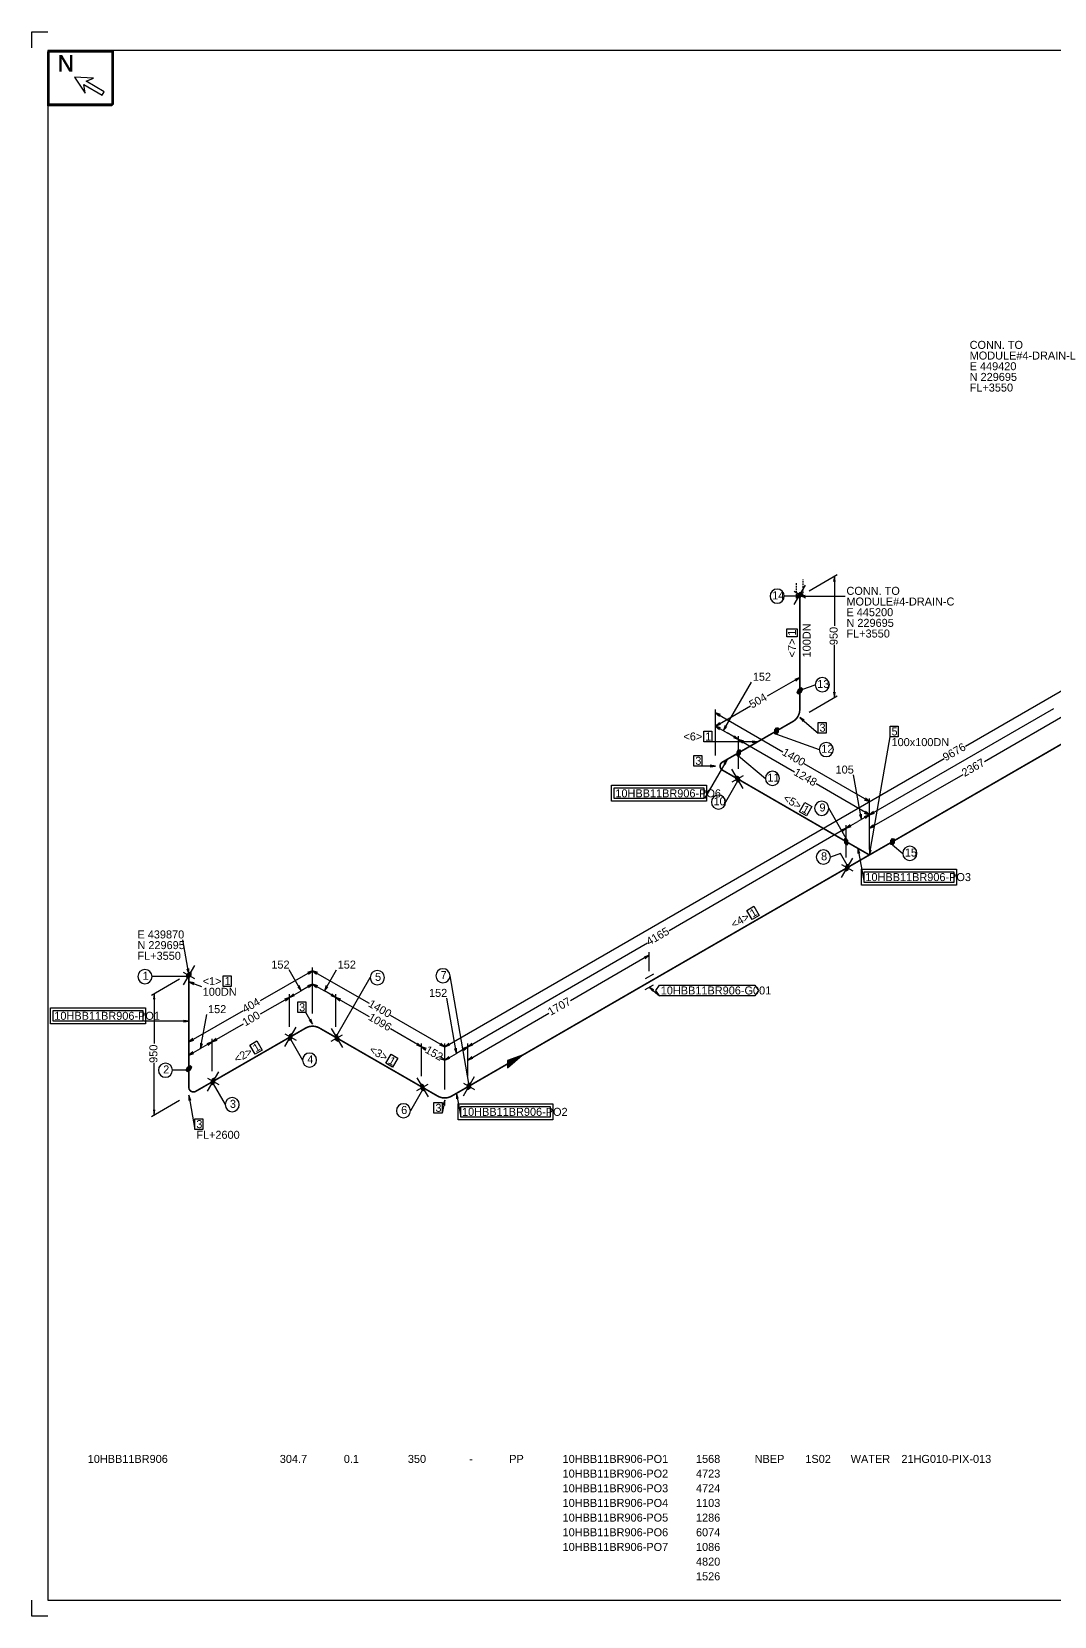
# Model space of a CAD drawing. Extents: x 0 to 841, y 0 to 594.
# Drawn here: x 0 to 383, y 0 to 594 of the extents above; entities that cross this region are included whole.
import ezdxf

# ---------------------------------------------------------------- set-up
doc = ezdxf.new("R2010")
doc.units = 0
doc.linetypes.add('GT100', pattern=[1, 0.666667, -0.333333])
doc.styles.add('HTX1', font='O8116901', dxfattribs={"width": 1.02})

msp = doc.modelspace()

# ---------------------------------------------------------------- linework, layer by layer
at = {"layer": 'GT_1', "flags": 128}
for points in [[(0, 588), (0, 594), (6, 594)], [(6, 6), (835, 6), (835, 6), (621.7, 6), (621.7, 587), (6, 587), (6, 6)], [(30, 586.2), (30, 566.2), (6, 566.2), (6, 586.4), (30.2, 586.4), (30.2, 566.4), (6.2, 566.4), (6.2, 586.6), (30.4, 586.6), (30.4, 566.6), (6.4, 566.6), (6.4, 586.8), (30.6, 586.8), (30.6, 566.8), (6.6, 566.8), (6.6, 587)], [(16, 577), (20, 571), (19.6, 574.2), (26.4, 570.2), (27.2, 571.4), (20.4, 575.4), (23.2, 576.6), (16, 577)], [(536.3, 433.6), (350, 326.1)], [(285.8, 379.3), (290, 386.5)], [(291.4, 384.4), (301.9, 390.5)], [(301.2, 387.9), (300.9, 389.9), (300.6, 387.9)], [(300.9, 389.9), (300.9, 371.3)], [(287.1, 382.4), (282.1, 382.4)], [(290, 381.7), (285.8, 384.1)], [(287.1, 381.9), (287.1, 382.9), (287.9, 383.8), (288.7, 383.8), (288.7, 382.9), (287.9, 381.9), (287.1, 381.9)], [(287.1, 382.8), (288.62, 382.8)], [(287.1, 382.6), (288.46, 382.6)], [(287.1, 382.4), (288.3, 382.4)], [(287.1, 382.2), (288.14, 382.2)], [(287.1, 382), (287.98, 382)], [(287.189, 383), (288.7, 383)], [(287.367, 383.2), (288.7, 383.2)], [(287.544, 383.4), (288.7, 383.4)], [(287.722, 383.6), (288.7, 383.6)], [(287.9, 383.8), (288.7, 383.8)], [(289.9, 382.7), (287.9, 382.4), (289.9, 382.1)], [(287.9, 382.4), (304.9, 382.4)], [(283, 367.1), (283, 370.2), (286.9, 370.2), (286.9, 367.1), (283, 367.1)], [(300.9, 344.4), (300.9, 364.1)], [(287.9, 351.9), (275.7, 344.9)], [(286.4, 350.6), (287.9, 351.9), (286, 351.2)], [(287.9, 340.9), (287.9, 353.1)], [(259.3, 332), (269.8, 350.2)], [(287.3, 347.3), (286.8, 346.3), (287.3, 345.8), (288.5, 346.5), (289, 347.5), (288.5, 348), (287.3, 347.3)], [(286.85, 346.4), (288.329, 346.4)], [(286.9, 346.2), (287.986, 346.2)], [(286.95, 346.6), (288.55, 346.6)], [(287.05, 346.8), (288.65, 346.8)], [(287.1, 346), (287.643, 346)], [(287.15, 347), (288.75, 347)], [(287.25, 347.2), (288.85, 347.2)], [(287.471, 347.4), (288.95, 347.4)], [(287.814, 347.6), (288.9, 347.6)], [(288.157, 347.8), (288.7, 347.8)], [(289, 347.5), (293.7, 349.2)], [(291.4, 338.9), (301.9, 345)], [(300.6, 346.4), (300.9, 344.4), (301.2, 346.4)], [(256.3, 333.7), (269.4, 341.3)], [(256.3, 322.7), (256.3, 339.9)], [(258.2, 338), (256.3, 338.7), (257.8, 337.4)], [(256.3, 338.7), (281.6, 324.1)], [(314, 300.4), (383.2, 340.3)], [(391.3, 340), (357.1, 320.3)], [(257.8, 335), (256.3, 333.7), (258.2, 334.4)], [(256.3, 322.7), (256.3, 334.9)], [(256.3, 322.7), (256.3, 334.9)], [(258.2, 333), (256.3, 333.7), (257.8, 332.4)], [(256.3, 333.7), (260.7, 331.2)], [(260, 333.9), (259.3, 332), (260.6, 333.5)], [(279.8, 331.5), (279.2, 330.7), (278.6, 330.8), (278.6, 332.3), (279.2, 333.1), (279.8, 333), (279.8, 331.5)], [(278.975, 332.8), (279.8, 332.8)], [(279.125, 333), (279.8, 333)], [(289.6, 335.9), (287.9, 336.9), (289.2, 335.4)], [(287.9, 336.9), (294.8, 331.1)], [(294.8, 335.1), (297.8, 335.1), (297.8, 331.1), (294.8, 331.1), (294.8, 335.1)], [(321.8, 333.7), (324.8, 333.7), (324.8, 329.7), (321.8, 329.7), (321.8, 333.7)], [(252, 331.8), (255, 331.8), (255, 327.8), (252, 327.8), (252, 331.8)], [(272.1, 327.8), (255.1, 327.8)], [(265, 328.7), (260.7, 331.2)], [(263.1, 329.4), (265, 328.7), (263.5, 330)], [(265, 317.7), (265, 329.9)], [(265, 317.7), (265, 329.9)], [(266.9, 328), (265, 328.7), (266.5, 327.4)], [(265, 328.7), (285.9, 316.6)], [(270.1, 327.5), (272.1, 327.8), (270.1, 328.1)], [(278.6, 332.2), (279.8, 332.2)], [(278.6, 332), (279.8, 332)], [(278.6, 331.8), (279.8, 331.8)], [(278.6, 331.6), (279.8, 331.6)], [(278.6, 331.4), (279.725, 331.4)], [(278.6, 331.2), (279.575, 331.2)], [(278.6, 331), (279.425, 331)], [(278.6, 330.8), (279.275, 330.8)], [(278.675, 332.4), (279.8, 332.4)], [(278.825, 332.6), (279.8, 332.6)], [(279.2, 330.7), (295.2, 324.9)], [(314, 285.4), (321.8, 329.7)], [(154.8, 213.5), (342, 321.5)], [(248.2, 322.7), (251.2, 322.7), (251.2, 318.7), (248.2, 318.7), (248.2, 322.7)], [(260.7, 321.2), (252.2, 306.5)], [(260, 319.3), (260.7, 321.2), (259.4, 319.7)], [(265.6, 323.3), (265, 322.5), (264.4, 322.6), (264.4, 324.1), (265, 324.9), (265.6, 324.8), (265.6, 323.3)], [(264.4, 324), (265.6, 324)], [(264.4, 323.8), (265.6, 323.8)], [(264.4, 323.6), (265.6, 323.6)], [(264.4, 323.4), (265.6, 323.4)], [(264.4, 323.2), (265.525, 323.2)], [(264.4, 323), (265.375, 323)], [(264.4, 322.8), (265.225, 322.8)], [(264.4, 322.6), (265.075, 322.6)], [(264.475, 324.2), (265.6, 324.2)], [(264.625, 324.4), (265.6, 324.4)], [(264.775, 324.6), (265.6, 324.6)], [(264.925, 324.8), (265.6, 324.8)], [(265, 322.5), (275, 314.1)], [(256.3, 318.7), (251.3, 318.7)], [(254.3, 318.4), (256.3, 318.7), (254.3, 319)], [(266.7, 310.3), (262.5, 317.5)], [(266.7, 315.1), (262.5, 312.7)], [(265, 312.7), (264.2, 313.2), (263.8, 314.4), (264.2, 315.1), (265, 314.7), (265.4, 313.5), (265, 312.7)], [(314, 305.4), (289.6, 319.5)], [(311, 298.7), (308, 315.4)], [(314, 295.4), (349.1, 315.6)], [(217.3, 311.5), (252.9, 311.5), (252.9, 305.5), (217.3, 305.5), (217.3, 311.5)], [(218.3, 310.5), (251.9, 310.5), (251.9, 306.5), (218.3, 306.5), (218.3, 310.5)], [(264.6, 313), (260.1, 305.2)], [(263.8, 314.4), (265.1, 314.4)], [(263.867, 314.2), (265.167, 314.2)], [(263.914, 314.6), (265.033, 314.6)], [(263.933, 314), (265.233, 314)], [(264, 313.8), (265.3, 313.8)], [(264.029, 314.8), (264.8, 314.8)], [(264.067, 313.6), (265.367, 313.6)], [(264.133, 313.4), (265.35, 313.4)], [(264.2, 313.2), (265.25, 313.2)], [(264.52, 313), (265.15, 313)], [(314, 300.4), (294, 312)], [(289.8, 305), (292.4, 303.5), (290.4, 300.1), (287.8, 301.6), (289.8, 305)], [(312.1, 306.1), (314, 305.4), (312.5, 306.7)], [(314, 287.4), (314, 306.6)], [(305.3, 291.6), (298.8, 302.9)], [(305.3, 295.4), (309.7, 297.9)], [(314, 300.4), (309.7, 297.9)], [(310.3, 300.6), (311, 298.7), (311, 300.7)], [(312.1, 301.1), (314, 300.4), (312.5, 301.7)], [(312.5, 299.1), (314, 300.4), (312.1, 299.7)], [(315.5, 301.7), (314, 300.4), (315.9, 301.1)], [(314, 287.4), (314, 301.6)], [(314, 287.4), (314, 301.6)], [(314, 287.4), (314, 301.6)], [(305.3, 295.4), (238.9, 257)], [(303.8, 294.1), (305.3, 295.4), (303.4, 294.7)], [(304.7, 290), (305.3, 289.2), (305.9, 289.3), (305.9, 290.8), (305.3, 291.6), (304.7, 291.5), (304.7, 290)], [(304.7, 291.4), (305.45, 291.4)], [(304.7, 291.2), (305.6, 291.2)], [(306.8, 296.7), (305.3, 295.4), (307.2, 296.1)], [(305.3, 284.4), (305.3, 296.6)], [(305.3, 284.4), (305.3, 296.6)], [(315.5, 296.7), (314, 295.4), (315.9, 296.1)], [(314, 287.4), (314, 296.6)], [(323.3, 290), (322.7, 289.2), (322.1, 289.3), (322.1, 290.8), (322.7, 291.6), (323.3, 291.5), (323.3, 290)], [(322.4, 291.2), (323.3, 291.2)], [(322.55, 291.4), (323.3, 291.4)], [(305.7, 281.6), (303.2, 285.9), (299.4, 284.6)], [(304.7, 291), (305.75, 291)], [(304.7, 290.8), (305.9, 290.8)], [(304.7, 290.6), (305.9, 290.6)], [(304.7, 290.4), (305.9, 290.4)], [(304.7, 290.2), (305.9, 290.2)], [(304.7, 290), (305.9, 290)], [(304.85, 289.8), (305.9, 289.8)], [(305, 289.6), (305.9, 289.6)], [(305.15, 289.4), (305.9, 289.4)], [(310.4, 286), (309.7, 287.9), (309.7, 285.9)], [(309.7, 287.9), (312, 275.1)], [(314, 287.4), (314, 285.4), (314.7, 287.3)], [(322.1, 290.8), (323.3, 290.8)], [(322.1, 290.6), (323.3, 290.6)], [(322.1, 290.4), (323.3, 290.4)], [(322.1, 290.2), (323.3, 290.2)], [(322.1, 290), (323.3, 290)], [(322.1, 289.8), (323.15, 289.8)], [(322.1, 289.6), (323, 289.6)], [(322.1, 289.4), (322.85, 289.4)], [(322.25, 291), (323.3, 291)], [(322.7, 289.2), (326.5, 286)], [(303.6, 277), (307.8, 284.2)], [(303.6, 281.8), (307.8, 279.4)], [(305.3, 279.4), (306.1, 279.9), (306.5, 281.1), (306.1, 281.8), (305.3, 281.4), (304.9, 280.2), (305.3, 279.4)], [(304.9, 280.2), (306.2, 280.2)], [(304.967, 280.4), (306.267, 280.4)], [(305, 280), (306.133, 280)], [(305.033, 280.6), (306.333, 280.6)], [(305.1, 280.8), (306.4, 280.8)], [(305.1, 279.8), (305.94, 279.8)], [(305.167, 281), (306.467, 281)], [(305.233, 281.2), (306.443, 281.2)], [(305.3, 281.4), (306.329, 281.4)], [(305.7, 281.6), (306.214, 281.6)], [(311, 280.1), (346.6, 280.1), (346.6, 274.1), (311, 274.1), (311, 280.1)], [(312, 279.1), (345.6, 279.1), (345.6, 275.1), (312, 275.1), (312, 279.1)], [(268.1, 264.6), (270.7, 266.2), (272.7, 262.7), (270.1, 261.2), (268.1, 264.6)], [(58.9, 240.8), (56.6, 253.6)], [(163.5, 213.5), (230.8, 252.4)], [(61, 243.9), (56.8, 236.7)], [(231.5, 247.8), (202, 230.7)], [(230, 246.5), (231.5, 247.8), (229.6, 247.1)], [(231.5, 241.8), (231.5, 249)], [(55.4, 238.8), (44.9, 232.7)], [(58.1, 239.8), (45.1, 239.8)], [(56.8, 241.5), (61, 239.1)], [(59.7, 241.3), (59.7, 240.3), (58.9, 239.4), (58.1, 239.4), (58.1, 240.3), (58.9, 241.3), (59.7, 241.3)], [(58.1, 240.2), (59.611, 240.2)], [(58.1, 240), (59.433, 240)], [(58.1, 239.8), (59.256, 239.8)], [(58.1, 239.6), (59.078, 239.6)], [(58.18, 240.4), (59.7, 240.4)], [(58.2, 242.7), (58.9, 240.8), (58.9, 242.8)], [(58.34, 240.6), (59.7, 240.6)], [(58.5, 240.8), (59.7, 240.8)], [(58.66, 241), (59.7, 241)], [(58.82, 241.2), (59.7, 241.2)], [(60.9, 237.5), (58.9, 237.8), (60.6, 236.8)], [(58.9, 237.8), (63.6, 236.1)], [(71.8, 240.1), (74.8, 240.1), (74.8, 236.1), (71.8, 236.1), (71.8, 240.1)], [(105.3, 242), (85.7, 230.7)], [(101, 234.5), (96.5, 242.3)], [(103.8, 240.7), (105.3, 242), (103.4, 241.3)], [(105.3, 226), (105.3, 243.2)], [(105.3, 226), (105.3, 243.2)], [(107.2, 241.3), (105.3, 242), (106.8, 240.7)], [(105.3, 242), (126.5, 229.8)], [(105.3, 226), (105.3, 238.2)], [(105.3, 226), (105.3, 238.2)], [(109.7, 234.5), (114.2, 242.3)], [(114.4, 217.7), (126.9, 239.4)], [(163.9, 199.7), (156.8, 240.1)], [(233.1, 240.7), (230, 239)], [(46.2, 231.3), (45.9, 233.3), (45.6, 231.3)], [(45.9, 233.3), (45.9, 214.7)], [(96.6, 232), (85.7, 225.7)], [(95.1, 230.7), (96.6, 232), (94.7, 231.3)], [(96.6, 232), (101, 234.5)], [(98.1, 233.3), (96.6, 232), (98.5, 232.7)], [(96.6, 221), (96.6, 233.2)], [(96.6, 221), (96.6, 233.2)], [(99.7, 236), (101, 234.5), (100.3, 236.4)], [(105.3, 237), (101, 234.5)], [(103.8, 235.7), (105.3, 237), (103.4, 236.3)], [(107.2, 236.3), (105.3, 237), (106.8, 235.7)], [(105.3, 237), (109.7, 234.5)], [(110.4, 236.4), (109.7, 234.5), (111, 236)], [(114, 232), (109.7, 234.5)], [(112.1, 232.7), (114, 232), (112.5, 233.3)], [(114, 221), (114, 233.2)], [(114, 221), (114, 233.2)], [(115.9, 231.3), (114, 232), (115.5, 230.7)], [(114, 232), (126.5, 224.8)], [(159.2, 211), (155.6, 231.7)], [(230, 235), (233.1, 236.7)], [(233.2, 234.8), (231.5, 235.8), (232.8, 234.3)], [(231.5, 235.8), (235.3, 232.6)], [(233.9, 234.6), (235.3, 236.6), (271, 236.6), (272.4, 234.6), (271, 232.6), (235.3, 232.6), (233.9, 234.6)], [(7, 228.1), (42.6, 228.1), (42.6, 222.1), (7, 222.1), (7, 228.1)], [(8, 227.1), (41.6, 227.1), (41.6, 223.1), (8, 223.1), (8, 227.1)], [(58.9, 215.3), (79.4, 227.1)], [(99.7, 230.3), (102.7, 230.3), (102.7, 226.3), (99.7, 226.3), (99.7, 230.3)], [(105.3, 222), (102.8, 226.3)], [(163.5, 208.5), (193.9, 226.1)], [(58.9, 223.1), (41.9, 223.1)], [(56.9, 222.8), (58.9, 223.1), (56.9, 223.4)], [(63.3, 212.8), (65.6, 225.6)], [(67.6, 215.3), (79.4, 222.1)], [(94.9, 213.6), (99.1, 220.8)], [(104, 223.5), (105.3, 222), (104.6, 223.9)], [(112.3, 220.4), (116.5, 213.2)], [(154.8, 213.5), (134.5, 225.2)], [(146.1, 213.5), (134.5, 220.2)], [(60.4, 216.6), (58.9, 215.3), (60.8, 216)], [(58.9, 199.3), (58.9, 216.5)], [(67.6, 215.3), (63.3, 212.8)], [(63.3, 214.8), (63.3, 212.8), (64, 214.7)], [(66.1, 214), (67.6, 215.3), (65.7, 214.6)], [(69.1, 216.6), (67.6, 215.3), (69.5, 216)], [(67.6, 204.3), (67.6, 216.5)], [(67.6, 204.3), (67.6, 216.5)], [(81.8, 214.1), (84.4, 215.7), (86.4, 212.2), (83.8, 210.7), (81.8, 214.1)], [(94.9, 218.4), (99.1, 216)], [(96.6, 216), (97.4, 216.5), (97.8, 217.7), (97.4, 218.4), (96.6, 218), (96.2, 216.8), (96.6, 216)], [(96.2, 216.8), (97.5, 216.8)], [(96.267, 217), (97.567, 217)], [(96.3, 216.6), (97.433, 216.6)], [(96.333, 217.2), (97.633, 217.2)], [(96.4, 217.4), (97.7, 217.4)], [(96.4, 216.4), (97.24, 216.4)], [(96.467, 217.6), (97.767, 217.6)], [(96.533, 217.8), (97.743, 217.8)], [(96.6, 218), (97.629, 218)], [(97, 218.2), (97.514, 218.2)], [(97, 216.3), (101.5, 208.5)], [(112.3, 215.6), (116.5, 218)], [(114, 216), (114.8, 215.6), (115.2, 216.3), (114.8, 217.5), (114, 218), (113.6, 217.2), (114, 216)], [(113.6, 217.2), (114.9, 217.2)], [(113.667, 217), (114.967, 217)], [(113.7, 217.4), (114.833, 217.4)], [(113.733, 216.8), (115.033, 216.8)], [(113.8, 217.6), (114.64, 217.6)], [(113.8, 216.6), (115.1, 216.6)], [(113.867, 216.4), (115.167, 216.4)], [(113.933, 216.2), (115.143, 216.2)], [(114, 216), (115.029, 216)], [(114.4, 215.8), (114.914, 215.8)], [(144.2, 214.2), (146.1, 213.5), (144.6, 214.8)], [(146.1, 202.5), (146.1, 214.7)], [(146.1, 202.5), (146.1, 214.7)], [(152.9, 214.2), (154.8, 213.5), (153.3, 214.8)], [(156.3, 214.8), (154.8, 213.5), (156.7, 214.2)], [(154.8, 197.5), (154.8, 214.7)], [(154.8, 197.5), (154.8, 214.7)], [(165, 214.8), (163.5, 213.5), (165.4, 214.2)], [(163.5, 202.5), (163.5, 214.7)], [(163.5, 202.5), (163.5, 214.7)], [(58.9, 210.3), (63.3, 212.8)], [(60.4, 211.6), (58.9, 210.3), (60.8, 211)], [(58.9, 199.3), (58.9, 211.5)], [(134.7, 210.7), (137.3, 209.2), (135.3, 205.8), (132.7, 207.3), (134.7, 210.7)], [(148, 212.8), (146.1, 213.5), (147.6, 212.2)], [(146.1, 213.5), (147.8, 212.5)], [(152.9, 209.1), (154.8, 208.5), (153.2, 209.7)], [(154.8, 208.5), (154, 208.9)], [(154.8, 208.5), (159.2, 211)], [(156.3, 209.8), (154.8, 208.5), (156.7, 209.2)], [(154.8, 197.5), (154.8, 209.7)], [(154.8, 197.5), (154.8, 209.7)], [(158.5, 212.9), (159.2, 211), (159.2, 213)], [(163.5, 213.5), (159.2, 211)], [(162, 212.2), (163.5, 213.5), (161.6, 212.8)], [(165, 209.8), (163.5, 208.5), (165.4, 209.2)], [(163.5, 202.5), (163.5, 209.7)], [(178.4, 207.1), (178.4, 205.6), (183.9, 210.3), (178.4, 208.4), (178.4, 205.8), (183.4, 210), (178.4, 208.3), (178.4, 205.9), (182.8, 209.7), (178.4, 208.2), (178.4, 206.1), (182.3, 209.3), (178.4, 208), (178.4, 206.3), (181.8, 209.1), (178.4, 207.8), (178.4, 206.5), (181.2, 208.7), (178.4, 207.6), (178.4, 206.7), (180.8, 208.5), (178.4, 207.4), (178.4, 206.9), (180.2, 208.1), (178.4, 207.2), (178.4, 207.1), (183.9, 210.3)], [(45.9, 187.8), (45.9, 207.5)], [(57.8, 204.7), (52.8, 204.7)], [(59.5, 204.9), (60, 205.9), (59.5, 206.4), (58.3, 205.7), (57.8, 204.7), (58.3, 204.2), (59.5, 204.9)], [(57.85, 204.8), (59.329, 204.8)], [(57.9, 204.6), (58.986, 204.6)], [(57.95, 205), (59.55, 205)], [(58.05, 205.2), (59.65, 205.2)], [(58.1, 204.4), (58.643, 204.4)], [(58.15, 205.4), (59.75, 205.4)], [(58.25, 205.6), (59.85, 205.6)], [(58.471, 205.8), (59.95, 205.8)], [(58.814, 206), (59.9, 206)], [(59.157, 206.2), (59.7, 206.2)], [(65.9, 196.9), (70.1, 204.1)], [(161.8, 195.1), (166, 202.3)], [(65.9, 201.7), (70.1, 199.3)], [(67.6, 199.3), (68.4, 199.8), (68.8, 201), (68.4, 201.7), (67.6, 201.3), (67.2, 200.1), (67.6, 199.3)], [(67.233, 200.2), (68.533, 200.2)], [(67.25, 200), (68.467, 200)], [(67.3, 200.4), (68.6, 200.4)], [(67.35, 199.8), (68.4, 199.8)], [(67.367, 200.6), (68.667, 200.6)], [(67.433, 200.8), (68.733, 200.8)], [(67.45, 199.6), (68.08, 199.6)], [(67.5, 201), (68.8, 201)], [(67.567, 201.2), (68.686, 201.2)], [(67.8, 201.4), (68.571, 201.4)], [(68, 199.6), (72.5, 191.8)], [(146.5, 197.3), (142, 189.5)], [(144.4, 201.9), (148.6, 194.7)], [(144.4, 197.1), (148.6, 199.5)], [(146.1, 197.5), (146.9, 197.1), (147.3, 197.8), (146.9, 199), (146.1, 199.5), (145.7, 198.7), (146.1, 197.5)], [(145.733, 198.6), (147.033, 198.6)], [(145.75, 198.8), (146.967, 198.8)], [(145.8, 198.4), (147.1, 198.4)], [(145.85, 199), (146.9, 199)], [(145.867, 198.2), (147.167, 198.2)], [(145.933, 198), (147.233, 198)], [(145.95, 199.2), (146.58, 199.2)], [(146, 197.8), (147.3, 197.8)], [(146.067, 197.6), (147.186, 197.6)], [(146.3, 197.4), (147.071, 197.4)], [(161.8, 199.9), (166, 197.5)], [(163.5, 197.5), (164.3, 198), (164.7, 199.2), (164.3, 199.9), (163.5, 199.5), (163.1, 198.3), (163.5, 197.5)], [(163.133, 198.4), (164.433, 198.4)], [(163.15, 198.2), (164.367, 198.2)], [(163.2, 198.6), (164.5, 198.6)], [(163.25, 198), (164.3, 198)], [(163.267, 198.8), (164.567, 198.8)], [(163.333, 199), (164.633, 199)], [(163.35, 197.8), (163.98, 197.8)], [(163.4, 199.2), (164.7, 199.2)], [(163.467, 199.4), (164.586, 199.4)], [(163.7, 199.6), (164.471, 199.6)], [(55.4, 193.3), (44.9, 187.2)], [(59.6, 193.4), (58.9, 195.3), (58.9, 193.3)], [(58.9, 195.3), (61.2, 182.5)], [(150.8, 192.6), (153.8, 192.6), (153.8, 188.6), (150.8, 188.6), (150.8, 192.6)], [(154.8, 193.5), (153.9, 188.6)], [(154.8, 191.5), (154.8, 193.5), (154.1, 191.6)], [(159.9, 194.1), (159.2, 196), (159.2, 194)], [(159.2, 196), (160.8, 187.1)], [(159.8, 192.1), (195.4, 192.1), (195.4, 186.1), (159.8, 186.1), (159.8, 192.1)], [(160.8, 191.1), (194.4, 191.1), (194.4, 187.1), (160.8, 187.1), (160.8, 191.1)], [(45.6, 189.8), (45.9, 187.8), (46.2, 189.8)], [(61.2, 186.5), (64.2, 186.5), (64.2, 182.5), (61.2, 182.5), (61.2, 186.5)], [(6, 0), (0, 0), (0, 6)]]:
    msp.add_lwpolyline(points, dxfattribs=at)
at = {"layer": 'GT_1', "linetype": 'GT100', "flags": 128}
msp.add_lwpolyline([(286.6, 387.3), (286.6, 381.7), (289.2, 383.1), (289.2, 388.7)], dxfattribs=at)
at = {"layer": 'GT_1', "flags": 128}
for points in [[(276.786, 382.4, 1), (282.1, 382.4, 1), (276.786, 382.4)], [(299.014, 349.2, 1), (293.7, 349.2, 1), (299.014, 349.2)], [(300.514, 324.9, 1), (295.2, 324.9, 1), (300.514, 324.9)], [(280.314, 314.1, 1), (275, 314.1, 1), (280.314, 314.1)], [(254.786, 305.2, 1), (260.1, 305.2, 1), (254.786, 305.2)], [(293.486, 302.9, 1), (298.8, 302.9, 1), (293.486, 302.9)], [(294.086, 284.6, 1), (299.4, 284.6, 1), (294.086, 284.6)], [(331.814, 286, 1), (326.5, 286, 1), (331.814, 286)], [(39.786, 239.8, 1), (45.1, 239.8, 1), (39.786, 239.8)], [(132.214, 239.4, 1), (126.9, 239.4, 1), (132.214, 239.4)], [(151.486, 240.1, 1), (156.8, 240.1, 1), (151.486, 240.1)], [(106.814, 208.5, 1), (101.5, 208.5, 1), (106.814, 208.5)], [(47.486, 204.7, 1), (52.8, 204.7, 1), (47.486, 204.7)], [(77.814, 191.8, 1), (72.5, 191.8, 1), (77.814, 191.8)], [(136.686, 189.5, 1), (142, 189.5, 1), (136.686, 189.5)]]:
    msp.add_lwpolyline(points, format="xyb", dxfattribs=at)
at = {"layer": 'GT_1', "const_width": 0.6, "flags": 128}
for points in [[(287.9, 346.9), (287.9, 382.4)], [(287.9, 339.9), (287.9, 346.9)], [(279.2, 331.9), (285.3, 335.4)], [(265, 323.7), (279.2, 331.9)], [(322.7, 290.4), (391.3, 330)], [(258.9, 320.2), (265, 323.7)], [(265, 313.7), (258.9, 317.2)], [(305.3, 290.4), (265, 313.7)], [(314, 285.4), (305.3, 290.4)], [(305.3, 280.4), (314, 285.4)], [(314, 285.4), (322.7, 290.4)], [(231.5, 237.8), (305.3, 280.4)], [(58.9, 240.8), (58.9, 205.3)], [(183.9, 210.3), (231.5, 237.8)], [(96.6, 217), (102.7, 220.5)], [(107.9, 220.5), (114, 217)], [(67.6, 200.3), (96.6, 217)], [(114, 217), (146.1, 198.5)], [(58.9, 205.3), (58.9, 198.3)], [(163.5, 198.5), (178.4, 207.1)], [(61.5, 196.8), (67.6, 200.3)], [(146.1, 198.5), (152.2, 195)], [(157.4, 195), (163.5, 198.5)]]:
    msp.add_lwpolyline(points, dxfattribs=at)
for points in [[(285.3, 335.4, 0.267786), (287.9, 339.9)], [(258.9, 317.2, -0.57736), (258.9, 320.2)], [(102.7, 220.5, -0.267941), (107.9, 220.5)], [(58.9, 198.3, 0.577571), (61.5, 196.8)], [(152.2, 195, 0.267941), (157.4, 195)]]:
    msp.add_lwpolyline(points, format="xyb", dxfattribs=at)

# ---------------------------------------------------------------- texts
at = {"layer": 'GT_1', "style": 'HTX1', "width": 1.02}
for s, height, p in [('N', 6.25, (9.6, 579)), ('N', 6.25, (9.8, 579)), ('CONN. TO', 3, (351.586, 475.1)), ('MODULE#4-DRAIN-L', 3, (351.586, 471.1)), ('E 449420', 3, (351.586, 467.1)), ('N 229695', 3, (351.586, 463.1)), ('FL+3550', 3, (351.586, 459.1)), ('14', 3, (277.557, 381.2)), ('CONN. TO', 3, (305.4, 382.9)), ('MODULE#4-DRAIN-C', 3, (305.4, 378.9)), ('E 445200', 3, (305.4, 374.9)), ('N 229695', 3, (305.4, 370.9)), ('FL+3550', 3, (305.4, 366.9)), ('152', 3, (270.3, 350.7)), ('13', 3, (294.471, 348)), ('3', 3, (295.3, 331.6)), ('5', 3, (322.3, 330.2)), ('<6>', 3, (244.314, 328.3)), ('1', 3, (252.474, 328.3)), ('12', 3, (295.971, 323.7)), ('100x100DN', 3, (322.3, 326.2)), ('3', 3, (248.743, 319.2)), ('11', 3, (275.771, 312.9)), ('105', 3, (301.329, 315.9)), ('10HBB11BR906-PO6', 3, (218.786, 307)), ('10', 3, (255.557, 304)), ('9', 3, (295.286, 301.7)), ('8', 3, (295.886, 283.4)), ('15', 3, (327.271, 284.8)), ('10HBB11BR906-PO3', 3, (312.5, 275.6)), ('E 439870', 3, (39.643, 254.1)), ('N 229695', 3, (39.643, 250.1)), ('FL+3550', 3, (39.643, 246.1)), ('152', 3, (89.829, 242.8)), ('152', 3, (114.7, 242.8)), ('1', 3, (41.586, 238.6)), ('<1>', 3, (64.1, 236.6)), ('1', 3, (72.26, 236.6)), ('5', 3, (128.7, 238.2)), ('7', 3, (153.286, 238.9)), ('100DN', 3, (64.1, 232.6)), ('152', 3, (148.929, 232.2)), ('10HBB11BR906-G001', 3, (235.8, 233.1)), ('10HBB11BR906-PO1', 3, (8.486, 223.6)), ('152', 3, (66.1, 226.1)), ('3', 3, (100.243, 226.8)), ('4', 3, (103.3, 207.3)), ('2', 3, (49.286, 203.5)), ('3', 3, (74.3, 190.6)), ('6', 3, (138.486, 188.3)), ('3', 3, (151.343, 189.1)), ('10HBB11BR906-PO2', 3, (161.3, 187.6)), ('3', 3, (61.7, 183)), ('FL+2600', 3, (61.7, 179)), ('10HBB11BR906', 3, (21, 57.5)), ('304.7', 3, (93, 57.5)), ('0.1', 3, (117, 57.5)), ('350', 3, (141, 57.5)), ('PP', 3, (179, 57.5)), ('10HBB11BR906-PO1', 3, (199, 57.5)), ('1568', 3, (249, 57.5)), ('NBEP', 3, (271, 57.5)), ('1S02', 3, (290, 57.5)), ('WATER', 3, (307, 57.5)), ('21HG010-PIX-013', 3, (326, 57.5)), ('-', 3, (164, 57.5)), ('10HBB11BR906-PO2', 3, (199, 52)), ('4723', 3, (249, 52)), ('10HBB11BR906-PO3', 3, (199, 46.5)), ('4724', 3, (249, 46.5)), ('10HBB11BR906-PO4', 3, (199, 41)), ('1103', 3, (249, 41)), ('10HBB11BR906-PO5', 3, (199, 35.5)), ('1286', 3, (249, 35.5)), ('10HBB11BR906-PO6', 3, (199, 30)), ('6074', 3, (249, 30)), ('10HBB11BR906-PO7', 3, (199, 24.5)), ('1086', 3, (249, 24.5)), ('4820', 3, (249, 19)), ('1526', 3, (249, 13.5))]:
    msp.add_text(s, height=height, dxfattribs=at).set_placement(p)
for s, rotation, p in [('1', 90, (286.45, 367.617)), ('100DN', 90, (291.986, 359.457)), ('950', 90, (302.09, 364.064)), ('<7>', 90, (286.45, 359.457)), ('504', 30, (270.028, 340.218)), ('9676', 30, (342.587, 320.454)), ('1400', -30, (280.987, 323.068)), ('2367', 30, (349.687, 314.604)), ('1248', -30, (285.337, 315.568)), ('<5>', -30, (281.371, 305.827)), ('1', -30, (288.438, 301.747)), ('<4>', 30, (263.221, 257.784)), ('1', 30, (270.288, 261.864)), ('4165', 30, (231.437, 251.354)), ('404', 30, (80.028, 226.068)), ('1707', 30, (194.537, 225.054)), ('100', 30, (80.028, 221.068)), ('1400', -30, (125.887, 228.768)), ('1096', -30, (125.887, 223.768)), ('950', 90, (47.11, 207.464)), ('1', 30, (83.988, 211.364)), ('<2>', 30, (76.921, 207.284)), ('<3>', -30, (126.271, 211.527)), ('1', -30, (133.338, 207.447)), ('152', -30, (147.178, 211.504))]:
    msp.add_text(s, height=3, rotation=rotation, dxfattribs=at).set_placement(p)

doc.saveas('drawing.dxf')
